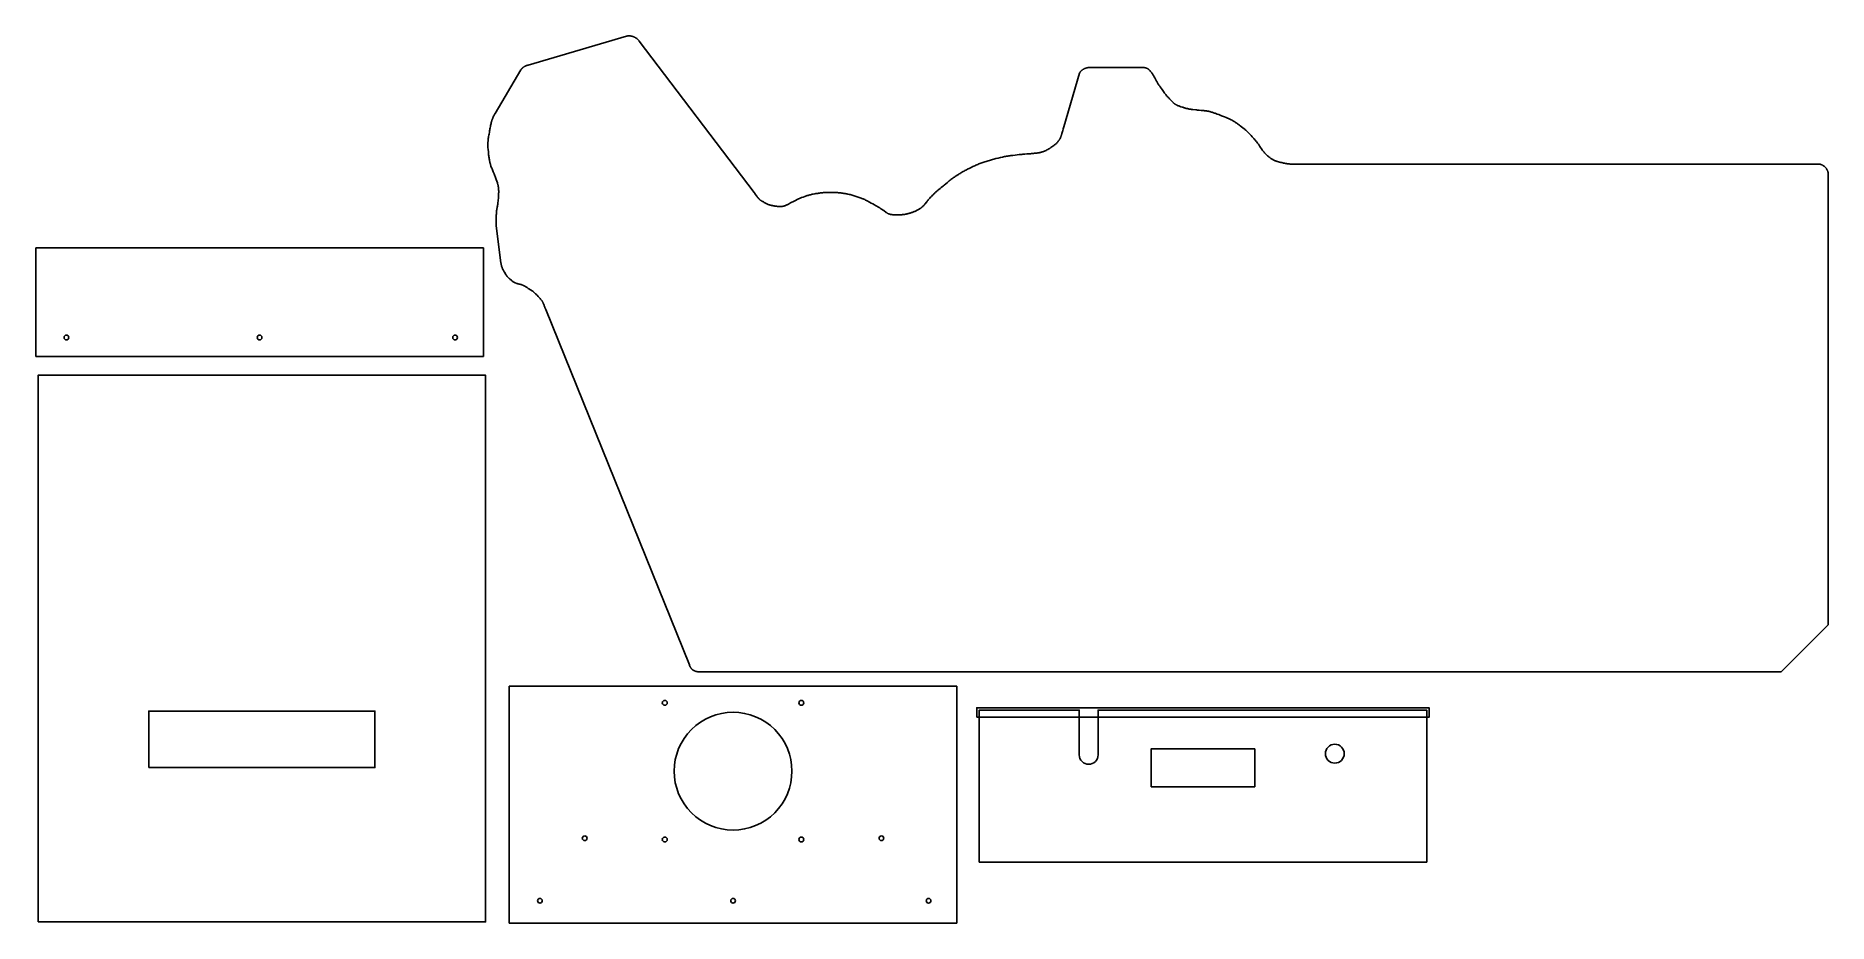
# Model space of a CAD drawing. Header units: millimetres. Extents: x 0.9 to 96, y 0.9 to 48.
import ezdxf

# ---------------------------------------------------------------- set-up
doc = ezdxf.new("R2010")
doc.units = ezdxf.units.MM
doc.header["$MEASUREMENT"] = 0

msp = doc.modelspace()

# ---------------------------------------------------------------- linework, layer by layer
at = {"flags": 128}
for points in [[(27.9375, 33.480109), (35.5625, 14.636409), (35.57603, 14.603433), (35.590609, 14.569744), (35.598395, 14.55282), (35.606569, 14.535944), (35.615172, 14.519191), (35.624246, 14.502637), (35.633832, 14.486357), (35.643973, 14.470427), (35.65471, 14.454922), (35.666085, 14.439917), (35.67814, 14.425487), (35.690916, 14.411709), (35.704456, 14.398658), (35.7188, 14.386409), (35.729399, 14.378194), (35.740284, 14.370289), (35.751437, 14.362692), (35.762846, 14.355399), (35.774495, 14.348407), (35.786369, 14.341713), (35.798452, 14.335313), (35.810731, 14.329205), (35.823189, 14.323384), (35.835813, 14.317847), (35.848587, 14.312592), (35.861495, 14.307615), (35.887659, 14.298482), (35.914183, 14.290422), (35.940948, 14.283408), (35.967835, 14.277414), (35.994723, 14.272414), (36.021493, 14.268382), (36.048026, 14.265292), (36.074201, 14.263117), (36.099899, 14.261832), (36.125, 14.261409), (93.5, 14.261409), (96, 16.761409), (96, 40.698909), (95.999808, 40.709976), (95.999235, 40.721079), (95.998288, 40.73221), (95.996974, 40.743363), (95.9953, 40.754531), (95.993272, 40.765707), (95.990897, 40.776885), (95.988182, 40.788059), (95.985134, 40.79922), (95.981758, 40.810363), (95.978063, 40.821482), (95.974054, 40.832568), (95.965122, 40.854618), (95.955017, 40.876461), (95.943793, 40.898042), (95.931503, 40.919308), (95.9182, 40.940206), (95.903939, 40.960682), (95.888772, 40.980681), (95.872755, 41.000151), (95.855939, 41.019038), (95.83838, 41.037288), (95.820129, 41.054848), (95.801243, 41.071663), (95.781772, 41.087681), (95.761773, 41.102848), (95.741297, 41.117109), (95.7204, 41.130411), (95.699133, 41.142702), (95.677552, 41.153926), (95.655709, 41.164031), (95.633659, 41.172962), (95.622573, 41.176971), (95.611455, 41.180667), (95.600311, 41.184042), (95.58915, 41.187091), (95.577977, 41.189806), (95.566798, 41.192181), (95.555622, 41.194209), (95.544454, 41.195883), (95.533301, 41.197197), (95.52217, 41.198143), (95.511067, 41.198716), (95.5, 41.198909), (67.5625, 41.198909), (67.531528, 41.199164), (67.50056, 41.199927), (67.469585, 41.201194), (67.438597, 41.202959), (67.407585, 41.205219), (67.376542, 41.207968), (67.345459, 41.211202), (67.314328, 41.214918), (67.283139, 41.219109), (67.251885, 41.223773), (67.220557, 41.228903), (67.189145, 41.234497), (67.157643, 41.240549), (67.12604, 41.247054), (67.094328, 41.254009), (67.0625, 41.261409), (67.007445, 41.274166), (66.951761, 41.286684), (66.895816, 41.299494), (66.86786, 41.306173), (66.839976, 41.313123), (66.81221, 41.32041), (66.784608, 41.3281), (66.757215, 41.336259), (66.730078, 41.344954), (66.703242, 41.354251), (66.676753, 41.364214), (66.650657, 41.374912), (66.625, 41.386409), (66.599026, 41.39897), (66.573497, 41.412065), (66.548392, 41.425667), (66.523686, 41.439749), (66.499357, 41.454283), (66.475381, 41.469244), (66.451736, 41.484605), (66.428399, 41.500338), (66.405346, 41.516417), (66.382554, 41.532816), (66.360001, 41.549506), (66.337663, 41.566463), (66.293539, 41.601065), (66.25, 41.636409), (66.230099, 41.653141), (66.210379, 41.670424), (66.190866, 41.68822), (66.17159, 41.70649), (66.152577, 41.725197), (66.133855, 41.744302), (66.115452, 41.763768), (66.097395, 41.783556), (66.079713, 41.803629), (66.062433, 41.823948), (66.045583, 41.844475), (66.02919, 41.865173), (66.013283, 41.886004), (65.997889, 41.906928), (65.983035, 41.927909), (65.96875, 41.948909), (65.8438, 42.136409), (65.824167, 42.165538), (65.804218, 42.194478), (65.783957, 42.223229), (65.763388, 42.251789), (65.742513, 42.280157), (65.721336, 42.308334), (65.69986, 42.336319), (65.678088, 42.364111), (65.656023, 42.391709), (65.633669, 42.419112), (65.611029, 42.446321), (65.588106, 42.473334), (65.564904, 42.50015), (65.541425, 42.52677), (65.517673, 42.553192), (65.493651, 42.579416), (65.435997, 42.642342), (65.377526, 42.70662), (65.318066, 42.771415), (65.287913, 42.803745), (65.257449, 42.835891), (65.226654, 42.867749), (65.195504, 42.899214), (65.163981, 42.930182), (65.132061, 42.960548), (65.099725, 42.990208), (65.06695, 43.019058), (65.033715, 43.046993), (65, 43.073909), (64.931946, 43.127188), (64.863935, 43.180786), (64.795623, 43.234184), (64.761247, 43.260648), (64.726666, 43.286867), (64.691838, 43.312779), (64.65672, 43.338318), (64.621268, 43.36342), (64.58544, 43.388019), (64.549192, 43.412053), (64.512481, 43.435455), (64.475265, 43.458162), (64.4375, 43.480109), (64.400395, 43.500668), (64.36281, 43.520646), (64.324791, 43.540083), (64.286386, 43.559017), (64.247642, 43.577488), (64.208605, 43.595536), (64.169323, 43.6132), (64.129843, 43.630519), (64.050475, 43.664282), (63.970878, 43.697141), (63.8125, 43.761409), (63.73584, 43.792233), (63.658475, 43.822487), (63.58055, 43.851957), (63.502207, 43.880432), (63.462923, 43.894229), (63.423588, 43.907697), (63.384219, 43.92081), (63.344835, 43.933541), (63.305453, 43.945862), (63.266092, 43.957749), (63.226768, 43.969173), (63.1875, 43.980109), (63.164272, 43.986223), (63.140996, 43.991945), (63.117675, 43.997291), (63.094314, 44.002281), (63.070916, 44.006934), (63.047483, 44.011269), (63.000529, 44.019059), (62.953481, 44.025802), (62.906365, 44.031648), (62.859208, 44.036747), (62.812039, 44.041251), (62.71777, 44.049075), (62.623779, 44.056322), (62.576955, 44.060107), (62.530282, 44.064199), (62.483788, 44.068749), (62.4375, 44.073909), (62.279338, 44.092796), (62.216467, 44.100773), (62.184799, 44.105182), (62.153038, 44.109902), (62.121229, 44.114955), (62.089418, 44.120363), (62.057652, 44.126149), (62.025975, 44.132335), (61.994433, 44.138944), (61.963074, 44.145997), (61.931942, 44.153517), (61.901083, 44.161527), (61.870544, 44.170049), (61.84037, 44.179105), (61.810606, 44.188717), (61.7813, 44.198909), (61.750817, 44.209591), (61.718714, 44.220365), (61.650722, 44.242678), (61.615373, 44.254459), (61.579482, 44.266818), (61.543317, 44.279876), (61.507148, 44.293756), (61.471245, 44.308577), (61.453477, 44.316379), (61.435877, 44.324462), (61.418478, 44.332842), (61.401314, 44.341533), (61.384418, 44.35055), (61.367825, 44.35991), (61.351567, 44.369626), (61.335679, 44.379714), (61.320195, 44.39019), (61.305147, 44.401068), (61.29057, 44.412364), (61.276497, 44.424092), (61.262963, 44.436269), (61.25, 44.448909), (61.147262, 44.55286), (61.095352, 44.605776), (61.043527, 44.659541), (61.017752, 44.686793), (60.992124, 44.71432), (60.966686, 44.742142), (60.941478, 44.77028), (60.916544, 44.798755), (60.891925, 44.827588), (60.867663, 44.856799), (60.8438, 44.886409), (60.823847, 44.912074), (60.804063, 44.938456), (60.784424, 44.965449), (60.764905, 44.992947), (60.726131, 45.049037), (60.68755, 45.105881), (60.64897, 45.162635), (60.610196, 45.218454), (60.590677, 45.245749), (60.571037, 45.272494), (60.551253, 45.298582), (60.5313, 45.323909), (60.508158, 45.353465), (60.485785, 45.383573), (60.464128, 45.414175), (60.443134, 45.445208), (60.422747, 45.476614), (60.402916, 45.508331), (60.383587, 45.5403), (60.364706, 45.57246), (60.34622, 45.604751), (60.328075, 45.637113), (60.292594, 45.701808), (60.257837, 45.766063), (60.223374, 45.829394), (60.20612, 45.860564), (60.188779, 45.891322), (60.171298, 45.921608), (60.153623, 45.951362), (60.135701, 45.980524), (60.117478, 46.009034), (60.098901, 46.036831), (60.079917, 46.063854), (60.060471, 46.090045), (60.040511, 46.115342), (60.019982, 46.139685), (59.998832, 46.163014), (59.988007, 46.174279), (59.977007, 46.185268), (59.965825, 46.195974), (59.954453, 46.206388), (59.942887, 46.216504), (59.931117, 46.226313), (59.91914, 46.235809), (59.906946, 46.244983), (59.894631, 46.253478), (59.881763, 46.261357), (59.868371, 46.268642), (59.85448, 46.275357), (59.84012, 46.281524), (59.825317, 46.287165), (59.810099, 46.292304), (59.794494, 46.296963), (59.778527, 46.301165), (59.762228, 46.304933), (59.745624, 46.308289), (59.728742, 46.311256), (59.711609, 46.313856), (59.694253, 46.316114), (59.676702, 46.31805), (59.658982, 46.319688), (59.623149, 46.322162), (59.586972, 46.323716), (59.550671, 46.324532), (59.514467, 46.324793), (59.443224, 46.324372), (59.375, 46.323909), (56.8125, 46.323909), (56.796249, 46.323665), (56.77948, 46.322934), (56.762266, 46.321715), (56.744684, 46.320009), (56.726807, 46.317814), (56.708711, 46.315132), (56.690471, 46.31196), (56.672162, 46.308301), (56.653859, 46.304152), (56.635637, 46.299515), (56.61757, 46.294388), (56.599735, 46.288772), (56.582205, 46.282666), (56.565056, 46.27607), (56.548362, 46.268985), (56.5322, 46.261409), (56.511329, 46.250802), (56.490333, 46.23945), (56.469363, 46.227373), (56.44857, 46.214589), (56.428105, 46.201117), (56.408117, 46.186976), (56.388758, 46.172184), (56.370179, 46.15676), (56.352529, 46.140724), (56.3441, 46.132482), (56.33596, 46.124093), (56.328128, 46.115561), (56.320622, 46.106887), (56.313462, 46.098074), (56.306666, 46.089124), (56.300253, 46.08004), (56.294242, 46.070823), (56.288652, 46.061477), (56.283502, 46.052003), (56.27881, 46.042404), (56.274595, 46.032683), (56.270876, 46.02284), (56.267673, 46.01288), (55.433088, 43.166731), (55.419564, 43.11922), (55.406301, 43.070396), (55.379676, 42.969789), (55.365875, 42.918498), (55.351456, 42.866876), (55.3362, 42.815167), (55.328189, 42.789357), (55.319887, 42.763618), (55.311265, 42.737979), (55.302297, 42.712473), (55.292955, 42.687129), (55.283212, 42.661979), (55.273039, 42.637052), (55.262411, 42.61238), (55.251299, 42.587993), (55.239676, 42.563922), (55.227514, 42.540198), (55.214787, 42.516851), (55.201466, 42.493911), (55.187524, 42.471411), (55.172934, 42.44938), (55.157668, 42.427849), (55.141699, 42.406848), (55.125, 42.386409), (55.104783, 42.363381), (55.083845, 42.341074), (55.062249, 42.319434), (55.040055, 42.298406), (55.017328, 42.277935), (54.99413, 42.257967), (54.970523, 42.238447), (54.946571, 42.219321), (54.922334, 42.200533), (54.897877, 42.182029), (54.848551, 42.145654), (54.799091, 42.10976), (54.75, 42.073909), (54.730726, 42.060082), (54.710795, 42.046531), (54.690285, 42.033257), (54.669273, 42.020262), (54.647837, 42.007545), (54.626055, 41.995109), (54.604005, 41.982955), (54.581764, 41.971082), (54.537021, 41.94819), (54.492448, 41.926441), (54.448667, 41.905845), (54.4063, 41.886409), (54.382006, 41.875798), (54.357466, 41.865922), (54.332703, 41.856744), (54.307741, 41.848229), (54.282605, 41.840343), (54.257318, 41.83305), (54.231904, 41.826315), (54.206388, 41.820103), (54.180792, 41.814379), (54.155141, 41.809107), (54.129459, 41.804253), (54.10377, 41.799781), (54.052465, 41.791844), (54.001418, 41.785014), (53.873582, 41.769003), (53.82314, 41.763055), (53.772685, 41.75778), (53.722215, 41.753078), (53.671723, 41.74885), (53.570659, 41.741418), (53.469455, 41.734689), (53.368074, 41.727869), (53.317306, 41.724176), (53.26648, 41.720162), (53.215591, 41.715728), (53.164634, 41.710774), (53.113605, 41.705201), (53.0625, 41.698909), (52.957552, 41.68588), (52.848758, 41.673233), (52.737407, 41.660407), (52.624792, 41.646839), (52.568413, 41.639601), (52.512202, 41.631967), (52.456321, 41.623867), (52.40093, 41.61523), (52.346191, 41.605986), (52.292265, 41.596064), (52.239315, 41.585395), (52.1875, 41.573909), (52.068331, 41.545959), (51.950171, 41.517669), (51.832797, 41.488738), (51.774337, 41.473937), (51.71599, 41.458863), (51.65773, 41.443479), (51.599528, 41.427745), (51.541357, 41.411625), (51.483189, 41.39508), (51.424997, 41.378074), (51.366754, 41.360569), (51.30843, 41.342526), (51.25, 41.323909), (51.19648, 41.306145), (51.142887, 41.287481), (51.089262, 41.267984), (51.035648, 41.247719), (50.982086, 41.226752), (50.928619, 41.205148), (50.875287, 41.182973), (50.822133, 41.160293), (50.769198, 41.137173), (50.716524, 41.113678), (50.664153, 41.089875), (50.612127, 41.065829), (50.509276, 41.01727), (50.408304, 40.968527), (50.363411, 40.946392), (50.318769, 40.923849), (50.274378, 40.900912), (50.230233, 40.877597), (50.186333, 40.853919), (50.142674, 40.829894), (50.099255, 40.805536), (50.056071, 40.780862), (50.013122, 40.755886), (49.970404, 40.730625), (49.927914, 40.705092), (49.88565, 40.679305), (49.843609, 40.653277), (49.801789, 40.627025), (49.7188, 40.573909), (49.67354, 40.543851), (49.628132, 40.512329), (49.582618, 40.47951), (49.53704, 40.445562), (49.491437, 40.410655), (49.445852, 40.374955), (49.400325, 40.338632), (49.354898, 40.301854), (49.264507, 40.227602), (49.175008, 40.153547), (49.086729, 40.081034), (49.04315, 40.045776), (49, 40.011409), (48.931447, 39.957267), (48.865796, 39.904957), (48.802461, 39.853485), (48.771479, 39.827752), (48.740856, 39.801857), (48.710518, 39.775674), (48.680394, 39.749079), (48.650408, 39.721949), (48.620488, 39.694158), (48.590561, 39.665583), (48.560552, 39.636099), (48.53039, 39.605583), (48.5, 39.573909), (48.456465, 39.528499), (48.412118, 39.483049), (48.367446, 39.437369), (48.322939, 39.39127), (48.300899, 39.368005), (48.279082, 39.344564), (48.257551, 39.320924), (48.236365, 39.297061), (48.215586, 39.272951), (48.195275, 39.248572), (48.175493, 39.223899), (48.1563, 39.198909), (48.0625, 39.073909), (48.052691, 39.061132), (48.042541, 39.048484), (48.032058, 39.035964), (48.021252, 39.023576), (48.010131, 39.011321), (47.998705, 38.999199), (47.974974, 38.975367), (47.950132, 38.952093), (47.924251, 38.92939), (47.897405, 38.907272), (47.869667, 38.885753), (47.841108, 38.864845), (47.811804, 38.844563), (47.781826, 38.82492), (47.751247, 38.805929), (47.72014, 38.787605), (47.688579, 38.76996), (47.656636, 38.753007), (47.624384, 38.736762), (47.590826, 38.720659), (47.557118, 38.705198), (47.523248, 38.690353), (47.489203, 38.676102), (47.454971, 38.662419), (47.42054, 38.649282), (47.385897, 38.636665), (47.351029, 38.624546), (47.315925, 38.6129), (47.28057, 38.601702), (47.244953, 38.59093), (47.209062, 38.58056), (47.172884, 38.570566), (47.136406, 38.560926), (47.099615, 38.551615), (47.0625, 38.542609), (47.041254, 38.537796), (47.020681, 38.533598), (47.000687, 38.529966), (46.981175, 38.52685), (46.962051, 38.524198), (46.943218, 38.521962), (46.90605, 38.518534), (46.868906, 38.516165), (46.831025, 38.514456), (46.75, 38.511409), (46.646121, 38.507283), (46.59465, 38.505762), (46.543618, 38.504925), (46.493119, 38.505014), (46.468099, 38.505482), (46.443248, 38.506272), (46.418578, 38.507414), (46.394101, 38.50894), (46.369829, 38.510879), (46.345772, 38.513262), (46.321945, 38.516118), (46.298357, 38.519478), (46.275022, 38.523373), (46.25195, 38.527832), (46.229155, 38.532887), (46.206647, 38.538566), (46.184438, 38.544901), (46.162541, 38.551922), (46.140967, 38.559659), (46.119729, 38.568142), (46.098837, 38.577402), (46.078304, 38.587468), (46.058143, 38.598372), (46.038363, 38.610143), (46.018978, 38.622812), (46, 38.636409), (45.875, 38.730109), (45.846006, 38.751534), (45.816686, 38.772603), (45.787054, 38.793333), (45.757121, 38.813738), (45.7269, 38.833836), (45.696405, 38.853641), (45.665647, 38.87317), (45.63464, 38.89244), (45.603396, 38.911466), (45.571928, 38.930263), (45.508371, 38.967239), (45.444069, 39.003496), (45.379125, 39.039161), (45.294949, 39.085696), (45.211107, 39.132996), (45.127107, 39.180231), (45.084894, 39.203565), (45.042457, 39.226571), (44.999734, 39.249147), (44.956664, 39.271189), (44.913184, 39.292592), (44.869235, 39.313253), (44.824753, 39.333069), (44.779678, 39.351937), (44.756898, 39.360982), (44.733947, 39.369751), (44.710817, 39.378231), (44.6875, 39.386409), (44.581358, 39.422896), (44.473985, 39.459527), (44.419885, 39.47764), (44.365535, 39.495482), (44.310953, 39.51295), (44.25616, 39.529941), (44.201175, 39.546353), (44.146016, 39.562083), (44.090703, 39.577029), (44.035255, 39.591089), (43.979691, 39.604159), (43.924032, 39.616137), (43.896172, 39.621685), (43.868295, 39.626922), (43.840403, 39.631834), (43.8125, 39.636409), (43.757413, 39.644814), (43.702512, 39.65262), (43.647769, 39.659825), (43.593155, 39.666431), (43.538642, 39.672436), (43.484201, 39.677842), (43.429803, 39.682647), (43.375421, 39.686853), (43.321026, 39.690459), (43.266589, 39.693465), (43.212082, 39.695872), (43.157477, 39.697678), (43.102744, 39.698885), (43.047856, 39.699493), (42.992784, 39.699501), (42.9375, 39.698909), (42.887825, 39.697673), (42.837469, 39.695587), (42.786544, 39.6927), (42.735167, 39.689062), (42.683451, 39.684724), (42.631511, 39.679735), (42.579461, 39.674146), (42.527417, 39.668007), (42.475492, 39.661368), (42.423802, 39.654279), (42.372461, 39.646791), (42.321584, 39.638953), (42.271284, 39.630815), (42.221677, 39.622429), (42.125, 39.605109), (42.081056, 39.596387), (42.037093, 39.586585), (41.993144, 39.575793), (41.949239, 39.564101), (41.90541, 39.551598), (41.861691, 39.538376), (41.818112, 39.524524), (41.774706, 39.510133), (41.731505, 39.495293), (41.688539, 39.480094), (41.603446, 39.448979), (41.519681, 39.41751), (41.4375, 39.386409), (41.41671, 39.378275), (41.396275, 39.369734), (41.376155, 39.360827), (41.356309, 39.351594), (41.317283, 39.33231), (41.278876, 39.312209), (41.202629, 39.27085), (41.164148, 39.25024), (41.125, 39.230109), (40.9375, 39.136409), (40.880649, 39.107253), (40.821515, 39.076447), (40.791196, 39.060938), (40.760432, 39.045632), (40.729264, 39.030735), (40.697734, 39.016452), (40.665885, 39.002988), (40.633757, 38.990548), (40.617602, 38.984776), (40.601394, 38.979337), (40.585137, 38.974257), (40.568836, 38.969561), (40.552497, 38.965275), (40.536126, 38.961425), (40.519727, 38.958036), (40.503305, 38.955134), (40.486867, 38.952745), (40.470416, 38.950894), (40.453959, 38.949606), (40.4375, 38.948909), (40.402476, 38.948579), (40.364757, 38.949185), (40.324727, 38.950711), (40.282772, 38.953143), (40.239275, 38.956462), (40.194622, 38.960655), (40.149197, 38.965705), (40.103384, 38.971596), (40.057569, 38.978312), (40.012135, 38.985837), (39.967468, 38.994156), (39.923952, 39.003253), (39.881973, 39.013112), (39.861679, 39.018321), (39.841913, 39.023716), (39.822724, 39.029293), (39.804159, 39.03505), (39.786266, 39.040986), (39.769094, 39.047099), (39.736644, 39.059452), (39.707166, 39.071426), (39.680259, 39.083117), (39.655527, 39.09462), (39.632571, 39.106031), (39.610994, 39.117448), (39.590396, 39.128967), (39.57038, 39.140683), (39.5305, 39.165094), (39.488171, 39.19145), (39.465092, 39.205599), (39.440206, 39.220523), (39.413115, 39.236319), (39.383421, 39.253083), (39.368414, 39.261862), (39.353633, 39.271384), (39.339076, 39.281607), (39.324739, 39.29249), (39.310619, 39.303993), (39.296713, 39.316075), (39.283018, 39.328694), (39.269531, 39.341809), (39.256248, 39.35538), (39.243167, 39.369366), (39.230285, 39.383724), (39.217597, 39.398416), (39.192795, 39.428631), (39.168736, 39.459685), (39.145395, 39.491248), (39.122747, 39.522993), (39.079429, 39.585716), (39.03858, 39.645229), (39.019019, 39.672962), (39, 39.698909), (32.903912, 47.726106), (32.889389, 47.744642), (32.874059, 47.762712), (32.857958, 47.780295), (32.841124, 47.797369), (32.823591, 47.813911), (32.805396, 47.829901), (32.786575, 47.845316), (32.767166, 47.860134), (32.747203, 47.874334), (32.726723, 47.887894), (32.705763, 47.900792), (32.684359, 47.913006), (32.662546, 47.924514), (32.640362, 47.935295), (32.617842, 47.945327), (32.595023, 47.954588), (32.571941, 47.963056), (32.548632, 47.97071), (32.525133, 47.977527), (32.501479, 47.983486), (32.477708, 47.988565), (32.453854, 47.992741), (32.429955, 47.995995), (32.406047, 47.998302), (32.382166, 47.999643), (32.358348, 47.999994), (32.33463, 47.999334), (32.311047, 47.997642), (32.287637, 47.994895), (32.264435, 47.991072), (32.241477, 47.98615), (32.2188, 47.980109), (27, 46.448909), (26.972878, 46.44055), (26.945652, 46.43132), (26.918447, 46.421198), (26.891393, 46.410162), (26.864617, 46.398192), (26.838247, 46.385267), (26.812411, 46.371366), (26.799733, 46.364043), (26.787237, 46.356468), (26.774938, 46.348639), (26.762852, 46.340553), (26.750995, 46.332208), (26.739384, 46.3236), (26.728034, 46.314727), (26.716962, 46.305588), (26.706182, 46.296178), (26.695712, 46.286495), (26.685567, 46.276537), (26.675763, 46.266302), (26.666317, 46.255786), (26.657243, 46.244987), (26.648559, 46.233902), (26.640279, 46.22253), (26.632421, 46.210866), (26.625, 46.198909), (25.25, 43.886409), (25.235411, 43.861363), (25.221303, 43.836118), (25.207663, 43.81068), (25.194483, 43.785053), (25.181751, 43.759243), (25.169457, 43.733255), (25.15759, 43.707093), (25.14614, 43.680763), (25.135096, 43.65427), (25.124447, 43.627618), (25.114183, 43.600813), (25.104294, 43.57386), (25.094768, 43.546764), (25.085595, 43.519529), (25.076765, 43.492162), (25.068266, 43.464666), (25.060089, 43.437047), (25.052223, 43.40931), (25.044657, 43.38146), (25.037381, 43.353502), (25.023654, 43.297282), (25.010959, 43.24069), (24.999211, 43.183767), (24.988325, 43.126552), (24.978216, 43.069086), (24.9688, 43.011409), (24.959538, 42.954345), (24.949818, 42.89706), (24.92979, 42.781839), (24.919871, 42.723912), (24.910275, 42.665777), (24.901197, 42.60744), (24.892833, 42.548904), (24.885377, 42.490172), (24.88205, 42.460735), (24.879024, 42.43125), (24.876322, 42.401718), (24.87397, 42.372139), (24.87199, 42.342515), (24.870409, 42.312845), (24.869249, 42.283131), (24.868537, 42.253372), (24.868294, 42.223568), (24.868548, 42.193722), (24.86932, 42.163832), (24.870637, 42.133899), (24.872522, 42.103925), (24.875, 42.073909), (24.884805, 41.963767), (24.894425, 41.853715), (24.899455, 41.798743), (24.904785, 41.743819), (24.910531, 41.688949), (24.916808, 41.634141), (24.923732, 41.579405), (24.931417, 41.524748), (24.939981, 41.470177), (24.949537, 41.415702), (24.960201, 41.361329), (24.965985, 41.334184), (24.97209, 41.307067), (24.978529, 41.27998), (24.985317, 41.252924), (24.99247, 41.2259), (25, 41.198909), (25.007702, 41.17269), (25.015769, 41.146505), (25.024178, 41.120355), (25.032904, 41.094242), (25.05122, 41.042137), (25.070531, 40.990206), (25.090652, 40.938465), (25.111399, 40.88693), (25.154026, 40.78454), (25.196931, 40.683165), (25.218025, 40.632899), (25.238632, 40.582933), (25.258569, 40.533286), (25.277649, 40.483972), (25.295688, 40.435007), (25.3125, 40.386409), (25.375, 40.198909), (25.381394, 40.179197), (25.387406, 40.159585), (25.393047, 40.140063), (25.398324, 40.120623), (25.403249, 40.101256), (25.40783, 40.081954), (25.412077, 40.062707), (25.415999, 40.043506), (25.422908, 40.00521), (25.428632, 39.966996), (25.433249, 39.928794), (25.436834, 39.890532), (25.439463, 39.852142), (25.441213, 39.813553), (25.442159, 39.774694), (25.442377, 39.735496), (25.441945, 39.695889), (25.440937, 39.655802), (25.43943, 39.615165), (25.4375, 39.573909), (25.43392, 39.507126), (25.429782, 39.438337), (25.424984, 39.368165), (25.419424, 39.297229), (25.412999, 39.226152), (25.405606, 39.155553), (25.401515, 39.120627), (25.397144, 39.086054), (25.392479, 39.051911), (25.387508, 39.018276), (25.383372, 38.99445), (25.378177, 38.968769), (25.366027, 38.914309), (25.353889, 38.859832), (25.34871, 38.83413), (25.344596, 38.810275), (25.338913, 38.769557), (25.334413, 38.730689), (25.330789, 38.693059), (25.327735, 38.656056), (25.322111, 38.581484), (25.318927, 38.542692), (25.315088, 38.502082), (25.313432, 38.483764), (25.312158, 38.465174), (25.310598, 38.427341), (25.310096, 38.388904), (25.310338, 38.350183), (25.311806, 38.273181), (25.312406, 38.235543), (25.3125, 38.198909), (25.311867, 38.166365), (25.310694, 38.134822), (25.308168, 38.073479), (25.307537, 38.043046), (25.307808, 38.01235), (25.308395, 37.996805), (25.309342, 37.981077), (25.310696, 37.965124), (25.3125, 37.948909), (25.5625, 35.948909), (25.566569, 35.919937), (25.571541, 35.890791), (25.577385, 35.861556), (25.584071, 35.832314), (25.591568, 35.803149), (25.599846, 35.774146), (25.608873, 35.745387), (25.61862, 35.716958), (25.629054, 35.688941), (25.640147, 35.66142), (25.651867, 35.634479), (25.664183, 35.608202), (25.677065, 35.582673), (25.690483, 35.557975), (25.704404, 35.534193), (25.7188, 35.511409), (25.734426, 35.487141), (25.749726, 35.462586), (25.77985, 35.412953), (25.810178, 35.363193), (25.825732, 35.338479), (25.841713, 35.31399), (25.858246, 35.28981), (25.875458, 35.266026), (25.893474, 35.242723), (25.912419, 35.219986), (25.922279, 35.208857), (25.932418, 35.197901), (25.942853, 35.187129), (25.953598, 35.176553), (25.96467, 35.166182), (25.976083, 35.156027), (25.987855, 35.146099), (26, 35.136409), (26.012783, 35.12609), (26.027217, 35.113806), (26.060617, 35.08442), (26.09936, 35.050408), (26.120473, 35.032341), (26.142605, 35.013925), (26.165654, 34.995431), (26.189512, 34.977128), (26.214076, 34.959285), (26.239241, 34.942172), (26.252015, 34.933973), (26.2649, 34.926058), (26.277883, 34.918461), (26.29095, 34.911214), (26.304088, 34.904351), (26.317285, 34.897907), (26.330527, 34.891915), (26.3438, 34.886409), (26.363424, 34.878883), (26.382534, 34.871988), (26.401071, 34.865692), (26.418975, 34.859963), (26.45264, 34.850081), (26.483049, 34.842087), (26.532173, 34.830746), (26.549927, 34.826892), (26.5625, 34.823909), (26.613373, 34.810162), (26.638786, 34.802833), (26.664055, 34.794902), (26.689082, 34.786146), (26.701475, 34.781388), (26.713772, 34.776339), (26.72596, 34.770972), (26.738028, 34.765259), (26.749962, 34.759171), (26.761752, 34.752681), (26.825044, 34.716358), (26.887617, 34.68006), (26.949506, 34.643539), (27.01075, 34.606546), (27.071385, 34.568835), (27.101485, 34.549633), (27.131447, 34.530157), (27.161274, 34.510378), (27.190973, 34.490264), (27.220546, 34.469785), (27.25, 34.448909), (27.26535, 34.437668), (27.28057, 34.426075), (27.295663, 34.414148), (27.310631, 34.401908), (27.340198, 34.376563), (27.369291, 34.350199), (27.397924, 34.322973), (27.426116, 34.29504), (27.453884, 34.266558), (27.481244, 34.237684), (27.53481, 34.179388), (27.58695, 34.121406), (27.637802, 34.064995), (27.662786, 34.03777), (27.6875, 34.011409), (27.699737, 33.998045), (27.711482, 33.984263), (27.722754, 33.970083), (27.733576, 33.955527), (27.743967, 33.940616), (27.753948, 33.92537), (27.763539, 33.90981), (27.772763, 33.893958), (27.781639, 33.877834), (27.790188, 33.861459), (27.798431, 33.844855), (27.806388, 33.828041), (27.821529, 33.79387), (27.835777, 33.759115), (27.849297, 33.723942), (27.862256, 33.688519), (27.887152, 33.617593), (27.899421, 33.582425), (27.911792, 33.547677), (27.924429, 33.513515), (27.9375, 33.480109)], [(0.878647, 31.000047), (24.628647, 31.000047), (24.628647, 36.750047), (0.878647, 36.750047), (0.878647, 31.000047)], [(1, 1), (24.75, 1), (24.75, 30), (1, 30), (1, 1)], [(26.006324, 0.9355), (49.756324, 0.9355), (49.756324, 13.498), (26.006324, 13.498), (26.006324, 0.9355)], [(6.875, 9.1875), (18.875, 9.1875), (18.875, 12.1875), (6.875, 12.1875), (6.875, 9.1875)], [(50.817674, 11.860888), (74.817674, 11.860888), (74.817674, 12.360888), (50.817674, 12.360888), (50.817674, 11.860888)], [(60.067674, 8.173388), (65.567674, 8.173388), (65.567674, 10.173388), (60.067674, 10.173388), (60.067674, 8.173388)]]:
    msp.add_lwpolyline(points, dxfattribs=at)
for points in [[(2.503647, 32.126047, 0.414214), (2.378147, 32.000547, 0.414214), (2.503647, 31.875047, 0.414214), (2.629147, 32.000547, 0.414214), (2.503647, 32.126047)], [(12.753647, 32.126047, 0.414214), (12.628147, 32.000547, 0.414214), (12.753647, 31.875047, 0.414214), (12.879147, 32.000547, 0.414214), (12.753647, 32.126047)], [(23.128647, 32.126047, 0.414214), (23.003147, 32.000547, 0.414214), (23.128647, 31.875047, 0.414214), (23.254147, 32.000547, 0.414214), (23.128647, 32.126047)], [(34.256324, 12.753, 0.414214), (34.126324, 12.623, 0.414214), (34.256324, 12.493, 0.414214), (34.386324, 12.623, 0.414214), (34.256324, 12.753)], [(41.506324, 12.753, 0.414214), (41.376324, 12.623, 0.414214), (41.506324, 12.493, 0.414214), (41.636324, 12.623, 0.414214), (41.506324, 12.753)], [(37.881324, 12.123, 0.414214), (34.756324, 8.998, 0.414214), (37.881324, 5.873, 0.414214), (41.006324, 8.998, 0.414214), (37.881324, 12.123)], [(57.306439, 12.235888), (74.692674, 12.235888), (74.692674, 4.173388), (50.942674, 4.173388), (50.942674, 12.235888), (56.135452, 12.235888), (56.255174, 12.235888), (56.255174, 9.860888, 0.414214), (56.755174, 9.360888, 0.414214), (57.255174, 9.860888), (57.255174, 12.235888), (57.306439, 12.235888)], [(69.817674, 10.423388, 0.414214), (69.317674, 9.923388, 0.414214), (69.817674, 9.423388, 0.414214), (70.317674, 9.923388, 0.414214), (69.817674, 10.423388)], [(30.006324, 5.561, 0.414214), (29.880824, 5.4355, 0.414214), (30.006324, 5.31, 0.414214), (30.131824, 5.4355, 0.414214), (30.006324, 5.561)], [(34.256324, 5.503, 0.414214), (34.126324, 5.373, 0.414214), (34.256324, 5.243, 0.414214), (34.386324, 5.373, 0.414214), (34.256324, 5.503)], [(41.506324, 5.503, 0.414214), (41.376324, 5.373, 0.414214), (41.506324, 5.243, 0.414214), (41.636324, 5.373, 0.414214), (41.506324, 5.503)], [(45.756324, 5.561, 0.414214), (45.630824, 5.4355, 0.414214), (45.756324, 5.31, 0.414214), (45.881824, 5.4355, 0.414214), (45.756324, 5.561)], [(27.631324, 2.2485, 0.414214), (27.505824, 2.123, 0.414214), (27.631324, 1.9975, 0.414214), (27.756824, 2.123, 0.414214), (27.631324, 2.2485)], [(37.881324, 2.2485, 0.414214), (37.755824, 2.123, 0.414214), (37.881324, 1.9975, 0.414214), (38.006824, 2.123, 0.414214), (37.881324, 2.2485)], [(48.256324, 2.2485, 0.414214), (48.130824, 2.123, 0.414214), (48.256324, 1.9975, 0.414214), (48.381824, 2.123, 0.414214), (48.256324, 2.2485)]]:
    msp.add_lwpolyline(points, format="xyb", dxfattribs=at)

doc.saveas('drawing.dxf')
